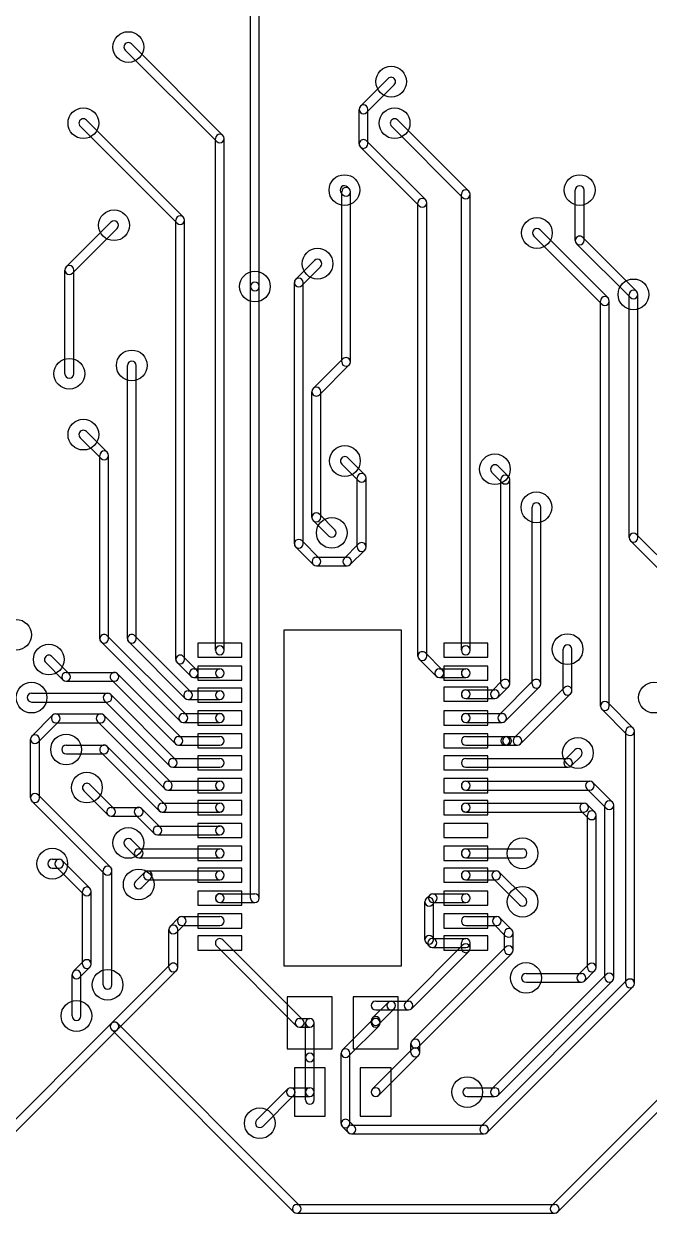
# Model space of a CAD drawing. Extents: x 67 to 209, y -168 to -95.
# Drawn here: x 113.78 to 131.86, y -168 to -133.63 of the extents above; entities that cross this region are included whole.
import ezdxf

# ---------------------------------------------------------------- set-up
doc = ezdxf.new("R2010")
doc.units = 0
doc.header["$MEASUREMENT"] = 0
doc.layers.add('BLACK', color=250, linetype='CONTINUOUS')

msp = doc.modelspace()

# ---------------------------------------------------------------- linework, layer by layer
at = {"layer": 'BLACK'}
for p, q in [((120.333, -141.221), (120.333, -128.967)), ((120.587, -141.221), (120.587, -128.967)), ((119.354, -137.034), (116.71, -134.39)), ((119.534, -136.854), (116.89, -134.21)), ((123.51, -136.01), (124.31, -135.21)), ((123.69, -136.19), (124.49, -135.39)), ((123.473, -137.1), (123.473, -136.1)), ((123.727, -137.1), (123.727, -136.1)), ((118.39, -139.21), (115.59, -136.41)), ((126.646, -138.466), (124.59, -136.41)), ((118.21, -139.39), (115.41, -136.59)), ((126.466, -138.646), (124.41, -136.59)), ((119.317, -151.733), (119.317, -136.944)), ((119.571, -151.733), (119.571, -136.944)), ((125.39, -138.71), (123.69, -137.01)), ((125.21, -138.89), (123.51, -137.19)), ((122.969, -143.399), (122.969, -138.481)), ((123.14, -138.344), (123.187, -138.392)), ((123.223, -143.399), (123.223, -138.481)), ((129.724, -139.892), (129.724, -138.433)), ((129.978, -139.892), (129.978, -138.433)), ((122.958, -138.522), (123.005, -138.57)), ((125.173, -151.9), (125.173, -138.8)), ((125.427, -151.9), (125.427, -138.8)), ((126.429, -151.733), (126.429, -138.556)), ((126.683, -151.733), (126.683, -138.556)), ((116.296, -139.36), (115.003, -140.653)), ((116.476, -139.54), (115.183, -140.833)), ((118.173, -152), (118.173, -139.3)), ((118.427, -152), (118.427, -139.3)), ((128.525, -139.763), (130.491, -141.729)), ((128.705, -139.583), (130.671, -141.549)), ((131.497, -141.358), (129.941, -139.802)), ((131.317, -141.538), (129.761, -139.982)), ((122.181, -140.47), (121.637, -141.014)), ((114.966, -143.741), (114.966, -140.743)), ((115.22, -143.741), (115.22, -140.743)), ((122.361, -140.65), (121.817, -141.194)), ((120.333, -158.896), (120.333, -141.221)), ((120.587, -158.896), (120.587, -141.221)), ((121.6, -148.654), (121.6, -141.104)), ((121.854, -148.654), (121.854, -141.104)), ((131.28, -148.477), (131.28, -141.448)), ((131.534, -148.477), (131.534, -141.448)), ((130.454, -153.344), (130.454, -141.639)), ((130.708, -153.344), (130.708, -141.639)), ((123.006, -143.309), (122.147, -144.171)), ((116.773, -151.4), (116.773, -143.5)), ((117.027, -151.4), (117.027, -143.5)), ((123.185, -143.488), (122.326, -144.35)), ((122.109, -147.892), (122.109, -144.26)), ((122.363, -147.892), (122.363, -144.26)), ((116.01, -146.19), (115.41, -145.59)), ((116.19, -146.01), (115.59, -145.41)), ((115.973, -151.4), (115.973, -146.1)), ((116.227, -151.4), (116.227, -146.1)), ((123.457, -146.838), (122.971, -146.352)), ((123.637, -146.658), (123.151, -146.172)), ((127.79, -146.71), (127.49, -146.41)), ((123.42, -148.747), (123.42, -146.748)), ((123.674, -148.747), (123.674, -146.748)), ((127.61, -146.89), (127.31, -146.59)), ((127.573, -152.7), (127.573, -146.8)), ((127.827, -152.7), (127.827, -146.8)), ((128.473, -152.7), (128.473, -147.6)), ((128.727, -152.7), (128.727, -147.6)), ((122.146, -147.982), (122.594, -148.43)), ((122.326, -147.802), (122.774, -148.25)), ((131.497, -148.387), (133.354, -150.245)), ((121.637, -148.744), (122.149, -149.256)), ((121.817, -148.564), (122.329, -149.076)), ((123.038, -149.076), (123.457, -148.657)), ((131.317, -148.567), (133.174, -150.425)), ((122.239, -149.039), (123.128, -149.039)), ((123.218, -149.256), (123.637, -148.837)), ((122.239, -149.293), (123.128, -149.293)), ((124.7, -151.15), (121.3, -151.15)), ((121.3, -151.15), (121.3, -160.85)), ((124.7, -160.85), (124.7, -151.15)), ((118.299, -153.779), (116.01, -151.49)), ((118.479, -153.599), (116.19, -151.31)), ((118.438, -153.118), (116.81, -151.49)), ((118.618, -152.938), (116.99, -151.31)), ((120.079, -151.53), (118.809, -151.53)), ((118.809, -151.53), (118.809, -151.936)), ((120.079, -151.936), (120.079, -151.53)), ((127.191, -151.53), (125.921, -151.53)), ((125.921, -151.53), (125.921, -151.936)), ((127.191, -151.936), (127.191, -151.53)), ((115.09, -152.41), (114.59, -151.91)), ((118.783, -152.303), (118.39, -151.91)), ((119.317, -151.733), (119.317, -151.733)), ((119.571, -151.733), (119.571, -151.733)), ((125.883, -152.303), (125.39, -151.81)), ((126.429, -151.733), (126.429, -151.733)), ((126.683, -151.733), (126.683, -151.733)), ((129.373, -152.9), (129.373, -151.7)), ((129.627, -152.9), (129.627, -151.7)), ((114.91, -152.59), (114.41, -152.09)), ((118.603, -152.483), (118.21, -152.09)), ((118.693, -152.266), (119.444, -152.266)), ((118.809, -151.936), (120.079, -151.936)), ((120.079, -152.19), (118.809, -152.19)), ((118.809, -152.19), (118.809, -152.596)), ((119.444, -152.266), (119.444, -152.266)), ((120.079, -152.596), (120.079, -152.19)), ((125.703, -152.483), (125.21, -151.99)), ((125.793, -152.266), (126.556, -152.266)), ((125.921, -151.936), (127.191, -151.936)), ((127.191, -152.19), (125.921, -152.19)), ((125.921, -152.19), (125.921, -152.596)), ((126.556, -152.266), (126.556, -152.266)), ((127.191, -152.596), (127.191, -152.19)), ((115, -152.373), (116.4, -152.373)), ((118.159, -154.439), (116.31, -152.59)), ((118.339, -154.259), (116.49, -152.41)), ((118.693, -152.52), (119.444, -152.52)), ((118.809, -152.596), (120.079, -152.596)), ((119.354, -152.483), (119.354, -152.483)), ((119.444, -152.52), (119.444, -152.52)), ((119.534, -152.303), (119.534, -152.303)), ((125.793, -152.52), (126.556, -152.52)), ((125.921, -152.596), (127.191, -152.596)), ((126.466, -152.483), (126.466, -152.483)), ((126.556, -152.52), (126.556, -152.52)), ((126.646, -152.303), (126.646, -152.303)), ((127.307, -152.913), (127.61, -152.61)), ((127.521, -153.599), (128.51, -152.61)), ((115, -152.627), (116.4, -152.627)), ((118.528, -152.901), (119.444, -152.901)), ((120.079, -152.825), (118.809, -152.825)), ((118.809, -152.825), (118.809, -153.231)), ((119.444, -152.901), (119.444, -152.901)), ((119.534, -152.938), (119.534, -152.938)), ((120.079, -153.231), (120.079, -152.825)), ((127.191, -152.8), (125.921, -152.8)), ((125.921, -152.8), (125.921, -153.206)), ((126.556, -152.876), (126.556, -152.876)), ((126.556, -152.876), (127.397, -152.876)), ((126.646, -152.913), (126.646, -152.913)), ((127.191, -153.206), (127.191, -152.8)), ((127.487, -153.093), (127.79, -152.79)), ((127.701, -153.779), (128.69, -152.79)), ((127.961, -154.259), (129.41, -152.81)), ((114, -152.973), (116.2, -152.973)), ((114, -153.227), (116.2, -153.227)), ((117.994, -155.074), (116.11, -153.19)), ((118.174, -154.894), (116.29, -153.01)), ((118.528, -153.155), (119.444, -153.155)), ((118.809, -153.231), (120.079, -153.231)), ((119.354, -153.118), (119.354, -153.118)), ((119.444, -153.155), (119.444, -153.155)), ((125.921, -153.206), (127.191, -153.206)), ((126.466, -153.093), (126.466, -153.093)), ((126.556, -153.13), (126.556, -153.13)), ((126.556, -153.13), (127.397, -153.13)), ((128.141, -154.439), (129.59, -152.99)), ((130.671, -153.254), (131.398, -153.982)), ((114.61, -153.61), (114.01, -154.21)), ((114.7, -153.573), (116, -153.573)), ((118.034, -155.554), (116.09, -153.61)), ((118.389, -153.562), (119.444, -153.562)), ((120.079, -153.485), (118.809, -153.485)), ((118.809, -153.485), (118.809, -153.892)), ((119.354, -153.599), (119.354, -153.599)), ((119.444, -153.562), (119.444, -153.562)), ((120.079, -153.892), (120.079, -153.485)), ((127.191, -153.485), (125.921, -153.485)), ((125.921, -153.485), (125.921, -153.892)), ((126.556, -153.562), (126.556, -153.562)), ((126.556, -153.562), (127.611, -153.562)), ((126.646, -153.599), (126.646, -153.599)), ((127.191, -153.892), (127.191, -153.485)), ((130.491, -153.434), (131.218, -154.162)), ((114.79, -153.79), (114.19, -154.39)), ((114.7, -153.827), (116, -153.827)), ((117.854, -155.734), (115.91, -153.79)), ((118.389, -153.816), (119.444, -153.816)), ((118.809, -153.892), (120.079, -153.892)), ((119.444, -153.816), (119.444, -153.816)), ((119.533, -153.779), (119.534, -153.778)), ((125.921, -153.892), (127.191, -153.892)), ((126.467, -153.779), (126.466, -153.778)), ((126.556, -153.816), (126.556, -153.816)), ((126.556, -153.816), (127.611, -153.816)), ((113.973, -156), (113.973, -154.3)), ((114.227, -156), (114.227, -154.3)), ((118.249, -154.222), (119.444, -154.222)), ((120.079, -154.146), (118.809, -154.146)), ((118.809, -154.146), (118.809, -154.552)), ((120.079, -154.552), (120.079, -154.146)), ((127.191, -154.146), (125.921, -154.146)), ((125.921, -154.146), (125.921, -154.552)), ((126.556, -154.222), (127.7, -154.222)), ((127.191, -154.552), (127.191, -154.146)), ((127.7, -154.222), (127.751, -154.222)), ((127.7, -154.222), (127.751, -154.222)), ((127.751, -154.222), (128.051, -154.222)), ((131.181, -161.359), (131.181, -154.072)), ((131.435, -161.359), (131.435, -154.072)), ((115, -154.473), (116.1, -154.473)), ((117.869, -156.189), (116.19, -154.51)), ((118.249, -154.476), (119.444, -154.476)), ((118.809, -154.552), (120.079, -154.552)), ((125.921, -154.552), (127.191, -154.552)), ((126.556, -154.476), (127.7, -154.476)), ((127.7, -154.476), (127.751, -154.476)), ((127.7, -154.476), (127.751, -154.476)), ((127.751, -154.476), (128.051, -154.476)), ((129.71, -154.61), (129.426, -154.894)), ((115, -154.727), (116.1, -154.727)), ((117.689, -156.369), (116.01, -154.69)), ((118.084, -154.857), (119.444, -154.857)), ((120.079, -154.781), (118.809, -154.781)), ((118.809, -154.781), (118.809, -155.187)), ((120.079, -155.187), (120.079, -154.781)), ((127.191, -154.781), (125.921, -154.781)), ((125.921, -154.781), (125.921, -155.187)), ((126.556, -154.857), (129.516, -154.857)), ((127.191, -155.187), (127.191, -154.781)), ((129.89, -154.79), (129.606, -155.074)), ((118.084, -155.111), (119.444, -155.111)), ((118.809, -155.187), (120.079, -155.187)), ((125.921, -155.187), (127.191, -155.187)), ((126.556, -155.111), (129.516, -155.111)), ((116.39, -156.31), (115.69, -155.61)), ((117.944, -155.517), (119.444, -155.517)), ((120.079, -155.441), (118.809, -155.441)), ((118.809, -155.441), (118.809, -155.848)), ((119.444, -155.517), (119.444, -155.517)), ((119.533, -155.554), (119.534, -155.555)), ((120.079, -155.848), (120.079, -155.441)), ((127.191, -155.441), (125.921, -155.441)), ((125.921, -155.441), (125.921, -155.848)), ((126.467, -155.554), (126.466, -155.555)), ((126.556, -155.517), (130.144, -155.517)), ((126.556, -155.517), (126.556, -155.517)), ((127.191, -155.848), (127.191, -155.441)), ((130.234, -155.555), (130.798, -156.118)), ((114.19, -155.91), (116.29, -158.01)), ((116.21, -156.49), (115.51, -155.79)), ((117.944, -155.771), (119.444, -155.771)), ((118.809, -155.848), (120.079, -155.848)), ((119.354, -155.734), (119.354, -155.734)), ((119.444, -155.771), (119.444, -155.771)), ((125.921, -155.848), (127.191, -155.848)), ((126.556, -155.771), (130.144, -155.771)), ((126.556, -155.771), (126.556, -155.771)), ((126.646, -155.734), (126.646, -155.734)), ((130.055, -155.734), (130.618, -156.298)), ((114.01, -156.09), (116.11, -158.19)), ((116.3, -156.273), (117.1, -156.273)), ((117.73, -156.85), (117.19, -156.31)), ((117.779, -156.152), (119.444, -156.152)), ((120.079, -156.076), (118.809, -156.076)), ((118.809, -156.076), (118.809, -156.483)), ((119.354, -156.369), (119.354, -156.369)), ((119.444, -156.152), (119.444, -156.152)), ((119.533, -156.189), (119.534, -156.19)), ((120.079, -156.483), (120.079, -156.076)), ((127.191, -156.076), (125.921, -156.076)), ((125.921, -156.076), (125.921, -156.483)), ((126.467, -156.189), (126.466, -156.19)), ((126.556, -156.152), (126.556, -156.152)), ((126.556, -156.152), (129.979, -156.152)), ((126.646, -156.369), (126.646, -156.369)), ((127.191, -156.483), (127.191, -156.076)), ((129.889, -156.369), (130.11, -156.59)), ((130.069, -156.189), (130.29, -156.41)), ((130.581, -161.192), (130.581, -156.208)), ((130.835, -161.192), (130.835, -156.208)), ((116.3, -156.527), (117.1, -156.527)), ((117.55, -157.03), (117.01, -156.49)), ((117.779, -156.406), (119.444, -156.406)), ((118.809, -156.483), (120.079, -156.483)), ((120.079, -156.737), (118.809, -156.737)), ((118.809, -156.737), (118.809, -157.143)), ((119.444, -156.406), (119.444, -156.406)), ((120.079, -157.143), (120.079, -156.737)), ((125.921, -156.483), (127.191, -156.483)), ((127.191, -156.737), (125.921, -156.737)), ((125.921, -156.737), (125.921, -157.143)), ((126.556, -156.406), (126.556, -156.406)), ((126.556, -156.406), (129.979, -156.406)), ((127.191, -157.143), (127.191, -156.737)), ((130.073, -160.9), (130.073, -156.5)), ((130.327, -160.9), (130.327, -156.5)), ((117.64, -156.813), (119.444, -156.813)), ((117.64, -157.067), (119.444, -157.067)), ((119.354, -156.85), (119.354, -156.85)), ((119.444, -156.813), (119.444, -156.813)), ((119.444, -157.067), (119.444, -157.067)), ((119.534, -157.03), (119.534, -157.03)), ((116.71, -157.39), (117.01, -157.69)), ((116.89, -157.21), (117.19, -157.51)), ((118.809, -157.143), (120.079, -157.143)), ((120.079, -157.397), (118.809, -157.397)), ((118.809, -157.397), (118.809, -157.803)), ((120.079, -157.803), (120.079, -157.397)), ((125.921, -157.143), (127.191, -157.143)), ((127.191, -157.397), (125.921, -157.397)), ((125.921, -157.397), (125.921, -157.803)), ((127.191, -157.803), (127.191, -157.397)), ((117.1, -157.473), (119.444, -157.473)), ((117.1, -157.727), (119.444, -157.727)), ((119.354, -157.69), (119.354, -157.69)), ((119.444, -157.473), (119.444, -157.473)), ((119.444, -157.727), (119.444, -157.727)), ((119.534, -157.51), (119.534, -157.51)), ((126.466, -157.51), (126.466, -157.51)), ((126.556, -157.473), (126.556, -157.473)), ((126.556, -157.473), (128.2, -157.473)), ((126.556, -157.727), (126.556, -157.727)), ((126.556, -157.727), (128.2, -157.727)), ((126.646, -157.69), (126.646, -157.69)), ((114.6, -157.773), (114.8, -157.773)), ((114.6, -158.027), (114.8, -158.027)), ((114.71, -157.99), (115.51, -158.79)), ((114.89, -157.81), (115.69, -158.61)), ((116.073, -161.4), (116.073, -158.1)), ((116.327, -161.4), (116.327, -158.1)), ((117.365, -158.108), (119.444, -158.108)), ((118.809, -157.803), (120.079, -157.803)), ((120.079, -158.032), (118.809, -158.032)), ((118.809, -158.032), (118.809, -158.438)), ((119.444, -158.108), (119.444, -158.108)), ((120.079, -158.438), (120.079, -158.032)), ((125.921, -157.803), (127.191, -157.803)), ((127.191, -158.032), (125.921, -158.032)), ((125.921, -158.032), (125.921, -158.438)), ((126.556, -158.108), (126.556, -158.108)), ((126.556, -158.108), (127.435, -158.108)), ((127.191, -158.438), (127.191, -158.032)), ((117.275, -158.145), (117.01, -158.41)), ((117.455, -158.325), (117.19, -158.59)), ((117.365, -158.362), (119.444, -158.362)), ((118.809, -158.438), (120.079, -158.438)), ((119.354, -158.325), (119.354, -158.325)), ((119.444, -158.362), (119.444, -158.362)), ((119.534, -158.145), (119.534, -158.145)), ((125.921, -158.438), (127.191, -158.438)), ((126.466, -158.145), (126.466, -158.145)), ((126.556, -158.362), (126.556, -158.362)), ((126.556, -158.362), (127.435, -158.362)), ((126.646, -158.325), (126.646, -158.325)), ((127.345, -158.325), (128.11, -159.09)), ((127.525, -158.145), (128.29, -158.91)), ((115.473, -160.8), (115.473, -158.7)), ((115.727, -160.8), (115.727, -158.7)), ((120.079, -158.692), (118.809, -158.692)), ((118.809, -158.692), (118.809, -159.099)), ((119.444, -158.769), (119.444, -158.769)), ((119.444, -158.769), (120.46, -158.769)), ((120.079, -159.099), (120.079, -158.692)), ((125.604, -158.769), (126.556, -158.769)), ((127.191, -158.692), (125.921, -158.692)), ((125.921, -158.692), (125.921, -159.099)), ((127.191, -159.099), (127.191, -158.692)), ((118.809, -159.099), (120.079, -159.099)), ((119.355, -158.986), (119.354, -158.985)), ((119.444, -159.023), (119.444, -159.023)), ((119.444, -159.023), (120.46, -159.023)), ((119.534, -158.806), (119.534, -158.806)), ((125.373, -160.1), (125.373, -159)), ((125.514, -158.806), (125.41, -158.91)), ((125.694, -158.986), (125.59, -159.09)), ((125.604, -159.023), (126.556, -159.023)), ((125.627, -160.1), (125.627, -159)), ((125.921, -159.099), (127.191, -159.099)), ((126.429, -158.896), (126.429, -158.896)), ((126.683, -158.896), (126.683, -158.896)), ((118.01, -159.71), (118.254, -159.466)), ((118.344, -159.429), (119.444, -159.429)), ((120.079, -159.353), (118.809, -159.353)), ((118.809, -159.353), (118.809, -159.759)), ((120.079, -159.759), (120.079, -159.353)), ((127.191, -159.353), (125.921, -159.353)), ((125.921, -159.353), (125.921, -159.759)), ((126.556, -159.429), (127.456, -159.429)), ((127.191, -159.759), (127.191, -159.353)), ((127.546, -159.466), (127.89, -159.81)), ((117.973, -160.9), (117.973, -159.8)), ((118.19, -159.89), (118.434, -159.646)), ((118.227, -160.9), (118.227, -159.8)), ((118.344, -159.683), (119.444, -159.683)), ((118.809, -159.759), (120.079, -159.759)), ((125.921, -159.759), (127.191, -159.759)), ((126.556, -159.683), (127.456, -159.683)), ((127.366, -159.646), (127.71, -159.99)), ((120.079, -159.988), (118.809, -159.988)), ((118.809, -159.988), (118.809, -160.394)), ((121.843, -162.41), (119.534, -160.101)), ((120.079, -160.394), (120.079, -159.988)), ((125.59, -160.01), (125.681, -160.101)), ((125.591, -160.064), (126.556, -160.064)), ((127.191, -159.988), (125.921, -159.988)), ((125.921, -159.988), (125.921, -160.394)), ((127.191, -160.394), (127.191, -159.988)), ((127.673, -160.4), (127.673, -159.9)), ((127.927, -160.4), (127.927, -159.9)), ((118.809, -160.394), (120.079, -160.394)), ((121.663, -162.59), (119.354, -160.281)), ((126.466, -160.254), (124.81, -161.91)), ((126.646, -160.434), (124.99, -162.09)), ((127.71, -160.31), (125.01, -163.01)), ((127.89, -160.49), (125.19, -163.19)), ((125.41, -160.19), (125.501, -160.281)), ((125.591, -160.318), (126.556, -160.318)), ((125.921, -160.394), (127.191, -160.394)), ((126.429, -160.344), (126.429, -160.191)), ((126.683, -160.344), (126.683, -160.191)), ((115.51, -160.71), (115.21, -161.01)), ((116.308, -162.512), (118.01, -160.81)), ((121.3, -160.85), (124.7, -160.85)), ((129.037, -167.783), (136.01, -160.81)), ((130.11, -160.81), (129.81, -161.11)), ((115.173, -162.3), (115.173, -161.1)), ((115.69, -160.89), (115.39, -161.19)), ((115.427, -162.3), (115.427, -161.1)), ((116.488, -162.692), (118.19, -160.99)), ((130.618, -161.102), (127.31, -164.41)), ((128.3, -161.073), (129.9, -161.073)), ((129.217, -167.963), (136.19, -160.99)), ((130.29, -160.99), (129.99, -161.29)), ((131.218, -161.269), (126.997, -165.49)), ((131.398, -161.449), (127.177, -165.67)), ((130.798, -161.282), (127.49, -164.59)), ((128.3, -161.327), (129.9, -161.327)), ((122.698, -161.751), (121.397, -161.751)), ((121.397, -161.751), (121.397, -163.249)), ((122.698, -163.249), (122.698, -161.751)), ((124.603, -161.751), (123.302, -161.751)), ((123.302, -161.751), (123.302, -163.249)), ((123.952, -161.873), (124.399, -161.873)), ((124.399, -161.873), (124.9, -161.873)), ((124.603, -163.249), (124.603, -161.751)), ((123.862, -162.356), (124.309, -161.91)), ((123.952, -162.127), (124.399, -162.127)), ((124.042, -162.536), (124.489, -162.09)), ((124.399, -162.127), (124.9, -162.127)), ((111.067, -167.753), (116.308, -162.512)), ((116.488, -162.512), (121.759, -167.783)), ((121.753, -162.373), (122.048, -162.373)), ((121.921, -163.5), (121.921, -162.5)), ((122.048, -162.373), (122.048, -162.373)), ((122.175, -163.5), (122.175, -162.5)), ((122.989, -163.283), (123.862, -162.41)), ((123.825, -162.5), (123.825, -162.446)), ((123.952, -162.373), (123.953, -162.373)), ((124.079, -162.5), (124.079, -162.446)), ((111.247, -167.933), (116.488, -162.692)), ((116.308, -162.692), (121.579, -167.963)), ((121.753, -162.627), (122.048, -162.627)), ((122.048, -162.627), (122.048, -162.627)), ((123.169, -163.463), (124.042, -162.59)), ((123.952, -162.627), (123.953, -162.627)), ((121.397, -163.249), (122.698, -163.249)), ((123.302, -163.249), (124.603, -163.249)), ((125.01, -163.262), (123.863, -164.41)), ((124.973, -163.352), (124.973, -163.1)), ((125.227, -163.352), (125.227, -163.1)), ((121.921, -164.5), (121.921, -163.5)), ((121.921, -164.5), (121.921, -163.501)), ((121.958, -163.41), (121.958, -163.411)), ((122.138, -163.59), (122.137, -163.59)), ((122.175, -164.5), (122.175, -163.5)), ((122.175, -164.5), (122.175, -163.501)), ((122.952, -165.41), (122.952, -163.373)), ((123.206, -165.41), (123.206, -163.373)), ((125.19, -163.442), (124.042, -164.589)), ((121.603, -163.802), (121.603, -165.199)), ((122.492, -163.802), (121.603, -163.802)), ((122.492, -165.199), (122.492, -163.802)), ((123.508, -163.802), (123.508, -165.199)), ((124.397, -163.802), (123.508, -163.802)), ((124.397, -165.199), (124.397, -163.802)), ((121.41, -164.41), (120.51, -165.31)), ((121.59, -164.59), (120.69, -165.49)), ((121.5, -164.373), (122.048, -164.373)), ((121.5, -164.627), (122.048, -164.627)), ((121.921, -164.726), (121.921, -164.5)), ((121.921, -164.726), (121.921, -164.5)), ((122.175, -164.726), (122.175, -164.5)), ((122.175, -164.726), (122.175, -164.5)), ((123.826, -164.5), (123.826, -164.5)), ((123.863, -164.41), (123.862, -164.41)), ((124.042, -164.589), (124.042, -164.59)), ((124.08, -164.5), (124.08, -164.5)), ((126.6, -164.373), (127.4, -164.373)), ((126.6, -164.627), (127.4, -164.627)), ((121.603, -165.199), (122.492, -165.199)), ((123.339, -165.49), (123.169, -165.32)), ((123.508, -165.199), (124.397, -165.199)), ((123.159, -165.67), (122.989, -165.5)), ((123.249, -165.453), (127.087, -165.453)), ((123.249, -165.707), (127.087, -165.707)), ((121.669, -167.746), (129.127, -167.746)), ((121.669, -168), (129.127, -168))]:
    msp.add_line(p, q, dxfattribs=at)
for centre in [(116.8, -134.3), (124.4, -135.3), (115.5, -136.5), (124.5, -136.5), (123.049, -138.433), (129.851, -138.433), (116.386, -139.45), (128.615, -139.673), (122.271, -140.56), (120.46, -141.221), (131.407, -141.448), (115.093, -143.741), (116.9, -143.5), (115.5, -145.5), (123.061, -146.262), (127.4, -146.5), (128.6, -147.6), (122.684, -148.34), (113.552, -151.285), (114.5, -152), (129.5, -151.7), (114, -153.1), (132, -153.1), (115, -154.6), (129.8, -154.7), (115.6, -155.7), (116.8, -157.3), (128.2, -157.6), (114.6, -157.9), (117.1, -158.5), (128.2, -159), (128.3, -161.2), (116.2, -161.4), (115.3, -162.3), (126.6, -164.5), (120.6, -165.4)]:
    msp.add_circle(centre, 0.4445, dxfattribs=at)
for centre, start, end in [((116.8, -134.3), 405, 585), ((124.4, -135.3), 315, 495), ((123.6, -136.1), 360, 540), ((123.6, -136.1), 135, 315), ((115.5, -136.5), 405, 585), ((124.5, -136.5), 405, 585), ((119.444, -136.944), 360, 540), ((119.444, -136.944), 225, 405), ((123.6, -137.1), 405, 585), ((123.6, -137.1), 180, 360), ((123.049, -138.433), 44.4, 224.4), ((123.096, -138.481), 360, 540), ((123.096, -138.481), 224.4, 404.4), ((126.556, -138.556), 360, 540), ((126.556, -138.556), 225, 405), ((129.851, -138.433), 360, 540), ((125.3, -138.8), 360, 540), ((125.3, -138.8), 225, 405), ((118.3, -139.3), 360, 540), ((116.386, -139.45), -45, 135), ((118.3, -139.3), 225, 405), ((128.615, -139.673), 45, 225), ((129.851, -139.892), 405, 585), ((129.851, -139.892), 180, 360), ((122.271, -140.56), -45, 135), ((115.093, -140.743), 360, 540), ((115.093, -140.743), 135, 315), ((120.46, -141.221), 360, 540), ((120.46, -141.221), 180, 360), ((121.727, -141.104), 360, 540), ((121.727, -141.104), 135, 315), ((130.581, -141.639), 360, 540), ((130.581, -141.639), 225, 405), ((131.407, -141.448), 360, 540), ((131.407, -141.448), 225, 405), ((123.095, -143.399), -44.9, 135.1), ((116.9, -143.5), 360, 540), ((123.096, -143.399), 180, 360), ((115.093, -143.741), 180, 360), ((122.236, -144.26), 360, 540), ((122.237, -144.261), 135.1, 315.1), ((115.5, -145.5), 405, 585), ((116.1, -146.1), 360, 540), ((116.1, -146.1), 225, 405), ((123.061, -146.262), 405, 585), ((127.4, -146.5), 405, 585), ((123.547, -146.748), 360, 540), ((123.547, -146.748), 225, 405), ((127.7, -146.8), 360, 540), ((127.7, -146.8), 225, 405), ((122.236, -147.892), 45, 225), ((128.6, -147.6), 360, 540), ((122.236, -147.892), 180, 360), ((122.684, -148.34), 225, 405), ((131.407, -148.477), 45, 225), ((131.407, -148.477), 180, 360), ((121.727, -148.654), 45, 225), ((121.727, -148.654), 180, 360), ((123.547, -148.747), 180, 360), ((123.547, -148.747), 315, 495), ((122.239, -149.166), 90, 270), ((122.239, -149.166), 225, 405), ((123.128, -149.166), 135, 315), ((123.128, -149.166), 270, 450), ((116.1, -151.4), 405, 585), ((116.1, -151.4), 180, 360), ((116.9, -151.4), 405, 585), ((116.9, -151.4), 180, 360), ((129.5, -151.7), 360, 540), ((114.5, -152), 405, 585), ((118.3, -152), 405, 585), ((119.444, -151.733), 360, 540), ((119.444, -151.733), 180, 360), ((119.444, -151.733), 180, 360), ((125.3, -151.9), 405, 585), ((125.3, -151.9), 180, 360), ((126.556, -151.733), 360, 540), ((126.556, -151.733), 180, 360), ((126.556, -151.733), 180, 360), ((118.3, -152), 180, 360), ((118.693, -152.393), 90, 270), ((119.444, -152.393), 90, 270), ((119.444, -152.393), 45, 225), ((119.444, -152.393), 270, 450), ((119.444, -152.393), 270, 450), ((125.793, -152.393), 90, 270), ((126.556, -152.393), 90, 270), ((126.556, -152.393), 45, 225), ((126.556, -152.393), 270, 450), ((126.556, -152.393), 270, 450), ((115, -152.5), 90, 270), ((115, -152.5), 225, 405), ((116.4, -152.5), 405, 585), ((116.4, -152.5), 270, 450), ((118.693, -152.393), 225, 405), ((119.444, -152.393), 225, 405), ((125.793, -152.393), 225, 405), ((126.556, -152.393), 225, 405), ((127.7, -152.7), 315, 495), ((128.6, -152.7), 315, 495), ((118.528, -153.028), 90, 270), ((118.528, -153.028), 225, 405), ((119.444, -153.028), 90, 270), ((119.444, -153.028), 45, 225), ((119.444, -153.028), 225, 405), ((119.444, -153.028), 270, 450), ((119.444, -153.028), 270, 450), ((126.556, -153.003), 90, 270), ((126.556, -153.003), 90, 270), ((126.556, -153.003), 405, 585), ((126.556, -153.003), 225, 405), ((126.556, -153.003), 270, 450), ((127.397, -153.003), 135, 315), ((127.397, -153.003), 270, 450), ((127.7, -152.7), 180, 360), ((128.6, -152.7), 180, 360), ((129.5, -152.9), 180, 360), ((129.5, -152.9), 315, 495), ((114, -153.1), 90, 270), ((116.2, -153.1), 405, 585), ((116.2, -153.1), 270, 450), ((130.581, -153.344), 45, 225), ((114.7, -153.7), 90, 270), ((114.7, -153.7), -45, 135), ((116, -153.7), 405, 585), ((116, -153.7), 270, 450), ((118.389, -153.689), 90, 270), ((118.389, -153.689), 225, 405), ((119.444, -153.689), 90, 270), ((119.444, -153.689), 135, 315), ((119.444, -153.689), 315, 495), ((119.444, -153.689), 270, 450), ((119.444, -153.689), 270, 450), ((126.556, -153.689), 90, 270), ((126.556, -153.689), 90, 270), ((126.556, -153.689), 405, 585), ((126.556, -153.689), 225, 405), ((126.556, -153.689), 270, 450), ((127.611, -153.689), 135, 315), ((127.611, -153.689), 270, 450), ((130.581, -153.344), 180, 360), ((131.308, -154.072), 360, 540), ((131.308, -154.072), 225, 405), ((114.1, -154.3), 360, 540), ((114.1, -154.3), 135, 315), ((118.249, -154.349), 90, 270), ((118.249, -154.349), 225, 405), ((119.444, -154.349), 270, 450), ((126.556, -154.349), 90, 270), ((127.7, -154.349), 90, 270), ((127.7, -154.349), 90, 270), ((127.751, -154.349), 90, 270), ((127.7, -154.349), 270, 450), ((127.751, -154.349), 270, 450), ((127.751, -154.349), 270, 450), ((128.051, -154.349), 135, 315), ((128.051, -154.349), 270, 450), ((115, -154.6), 90, 270), ((116.1, -154.6), 405, 585), ((116.1, -154.6), 270, 450), ((129.8, -154.7), -45, 135), ((118.084, -154.984), 90, 270), ((118.084, -154.984), 225, 405), ((119.444, -154.984), 270, 450), ((126.556, -154.984), 90, 270), ((129.516, -154.984), 135, 315), ((129.516, -154.984), 270, 450), ((115.6, -155.7), 405, 585), ((117.944, -155.644), 90, 270), ((117.944, -155.644), 225, 405), ((119.444, -155.644), 90, 270), ((119.444, -155.644), 45, 225), ((119.444, -155.644), 225, 405), ((119.444, -155.644), 270, 450), ((119.444, -155.644), 270, 450), ((126.556, -155.644), 90, 270), ((126.556, -155.644), 90, 270), ((126.556, -155.644), 135, 315), ((126.556, -155.644), -45, 135), ((126.556, -155.644), 270, 450), ((130.144, -155.644), 45, 225), ((130.144, -155.644), 270, 450), ((114.1, -156), 45, 225), ((114.1, -156), 180, 360), ((116.3, -156.4), 90, 270), ((116.3, -156.4), 225, 405), ((117.1, -156.4), 405, 585), ((117.1, -156.4), 270, 450), ((117.779, -156.279), 90, 270), ((117.779, -156.279), 225, 405), ((119.444, -156.279), 90, 270), ((119.444, -156.279), 45, 225), ((119.444, -156.279), 225, 405), ((119.444, -156.279), 270, 450), ((119.444, -156.279), 270, 450), ((126.556, -156.279), 90, 270), ((126.556, -156.279), 90, 270), ((126.556, -156.279), 135, 315), ((126.556, -156.279), -45, 135), ((126.556, -156.279), 270, 450), ((129.979, -156.279), 45, 225), ((129.979, -156.279), 270, 450), ((130.2, -156.5), 360, 540), ((130.708, -156.208), 360, 540), ((130.708, -156.208), 225, 405), ((130.2, -156.5), 225, 405), ((117.64, -156.94), 90, 270), ((117.64, -156.94), 225, 405), ((119.444, -156.94), 90, 270), ((119.444, -156.94), 135, 315), ((119.444, -156.94), 315, 495), ((119.444, -156.94), 270, 450), ((119.444, -156.94), 270, 450), ((116.8, -157.3), 45, 225), ((117.1, -157.6), 90, 270), ((117.1, -157.6), 225, 405), ((119.444, -157.6), 90, 270), ((119.444, -157.6), 45, 225), ((119.444, -157.6), 225, 405), ((119.444, -157.6), 270, 450), ((119.444, -157.6), 270, 450), ((126.556, -157.6), 90, 270), ((126.556, -157.6), 90, 270), ((126.556, -157.6), 135, 315), ((126.556, -157.6), -45, 135), ((126.556, -157.6), 270, 450), ((128.2, -157.6), 270, 450), ((114.6, -157.9), 90, 270), ((114.8, -157.9), 45, 225), ((114.8, -157.9), 270, 450), ((116.2, -158.1), 360, 540), ((116.2, -158.1), 225, 405), ((117.365, -158.235), 90, 270), ((117.365, -158.235), -45, 135), ((119.444, -158.235), 90, 270), ((119.444, -158.235), 45, 225), ((119.444, -158.235), 270, 450), ((119.444, -158.235), 270, 450), ((126.556, -158.235), 90, 270), ((126.556, -158.235), 90, 270), ((126.556, -158.235), -45, 135), ((126.556, -158.235), 270, 450), ((127.435, -158.235), 45, 225), ((127.435, -158.235), 270, 450), ((117.1, -158.5), 135, 315), ((119.444, -158.235), 225, 405), ((126.556, -158.235), 135, 315), ((115.6, -158.7), 360, 540), ((115.6, -158.7), 225, 405), ((119.444, -158.896), 90, 270), ((119.444, -158.896), 90, 270), ((119.444, -158.896), 405, 585), ((119.444, -158.896), 270, 450), ((120.46, -158.896), 270, 450), ((125.604, -158.896), 90, 270), ((125.604, -158.896), -45, 135), ((126.556, -158.896), 360, 540), ((126.556, -158.896), 270, 450), ((119.444, -158.896), 225, 405), ((120.46, -158.896), 180, 360), ((125.5, -159), 360, 540), ((125.5, -159), 135, 315), ((126.556, -158.896), 180, 360), ((128.2, -159), 225, 405), ((118.344, -159.556), 90, 270), ((118.344, -159.556), 315, 495), ((119.444, -159.556), 270, 450), ((126.556, -159.556), 90, 270), ((127.456, -159.556), 45, 225), ((127.456, -159.556), 270, 450), ((118.1, -159.8), 360, 540), ((118.1, -159.8), 135, 315), ((127.8, -159.9), 360, 540), ((127.8, -159.9), 225, 405), ((119.444, -160.191), 405, 585), ((125.5, -160.1), 45, 225), ((125.5, -160.1), 180, 360), ((125.591, -160.191), 90, 270), ((125.591, -160.191), 225, 405), ((126.556, -160.191), 360, 540), ((126.556, -160.191), 270, 450), ((126.556, -160.344), 180, 360), ((126.556, -160.344), -45, 135), ((127.8, -160.4), 180, 360), ((127.8, -160.4), -45, 135), ((115.6, -160.8), 180, 360), ((115.6, -160.8), -45, 135), ((118.1, -160.9), 315, 495), ((130.2, -160.9), -45, 135), ((115.3, -161.1), 360, 540), ((115.3, -161.1), 135, 315), ((118.1, -160.9), 180, 360), ((128.3, -161.2), 90, 270), ((129.9, -161.2), 135, 315), ((129.9, -161.2), 270, 450), ((130.2, -160.9), 180, 360), ((130.708, -161.192), 180, 360), ((130.708, -161.192), -45, 135), ((116.2, -161.4), 180, 360), ((131.308, -161.359), 180, 360), ((131.308, -161.359), -45, 135), ((123.952, -162), 90, 270), ((124.399, -162), 90, 270), ((124.399, -162), 314.9, 494.9), ((124.399, -162), 270, 450), ((124.9, -162), 270, 450), ((124.9, -162), 135, 315), ((115.3, -162.3), 180, 360), ((116.398, -162.602), 45, 225), ((116.398, -162.602), 135, 315), ((116.398, -162.602), 315, 495), ((121.753, -162.5), 90, 270), ((121.753, -162.5), 225, 405), ((122.048, -162.5), 90, 270), ((122.048, -162.5), 360, 540), ((122.048, -162.5), 270, 450), ((122.048, -162.5), 270, 450), ((123.952, -162.446), 360, 540), ((123.952, -162.446), 134.9, 314.9), ((123.952, -162.5), 90, 270), ((123.952, -162.5), 180, 360), ((123.952, -162.5), 315, 495), ((123.953, -162.5), 270, 450), ((123.079, -163.373), 360, 540), ((125.1, -163.1), 360, 540), ((125.1, -163.1), 135, 315), ((125.1, -163.352), -45, 135), ((122.048, -163.5), 360, 540), ((122.048, -163.501), 360, 540), ((122.048, -163.501), 135, 315), ((122.048, -163.5), 180, 360), ((122.048, -163.5), -45, 135), ((123.079, -163.373), 135, 315), ((125.1, -163.352), 180, 360), ((121.5, -164.5), 90, 270), ((121.5, -164.5), -45, 135), ((122.048, -164.5), 360, 540), ((122.048, -164.5), 360, 540), ((122.048, -164.5), 180, 360), ((122.048, -164.5), 180, 360), ((122.048, -164.5), 270, 450), ((123.952, -164.5), 135, 315), ((123.953, -164.5), 360, 540), ((123.953, -164.5), 135, 315), ((123.953, -164.5), 180, 360), ((123.953, -164.5), -45, 135), ((126.6, -164.5), 90, 270), ((127.4, -164.5), 135, 315), ((127.4, -164.5), 270, 450), ((122.048, -164.726), 180, 360), ((122.048, -164.726), 180, 360), ((120.6, -165.4), 135, 315), ((123.079, -165.41), 405, 585), ((123.079, -165.41), 180, 360), ((123.249, -165.58), 90, 270), ((123.249, -165.58), 225, 405), ((127.087, -165.58), 135, 315), ((127.087, -165.58), 270, 450), ((121.669, -167.873), 90, 270), ((121.669, -167.873), 225, 405), ((129.127, -167.873), 135, 315), ((129.127, -167.873), 270, 450)]:
    msp.add_arc(centre, 0.127, start, end, dxfattribs=at)

doc.saveas('drawing.dxf')
